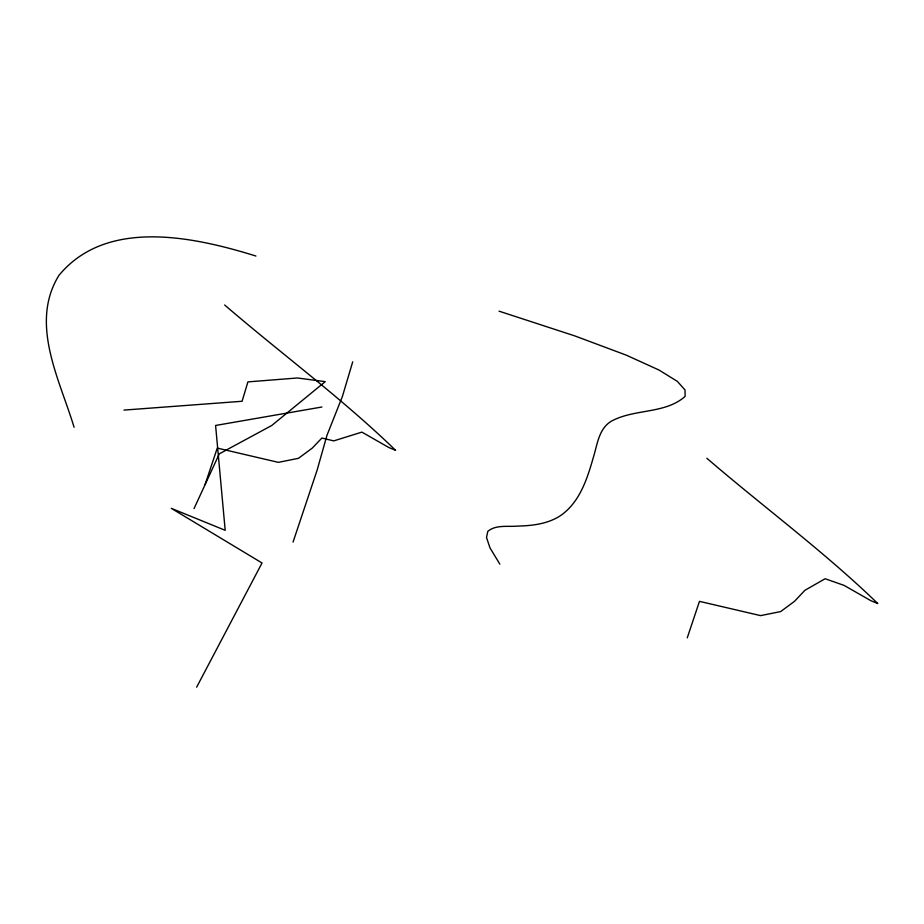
<?xml version="1.0" encoding="UTF-8"?>
<svg xmlns="http://www.w3.org/2000/svg" width="924" height="924" viewBox="0 0 924 924"><rect width="100%" height="100%" fill="white"/><g stroke="black" fill="none" stroke-linecap="round" stroke-linejoin="round"><path stroke-width="1.39" d="M352.725 361.804L342.411 396.442L326.957 435.377L317.105 470.189L293.047 542.088M205.059 484.58L217.267 448.094L278.39 462.358L298.452 458.316L312.3 448.082L321.899 438.022L333.726 440.898L361.896 432.12L388.796 447.493L395.611 450.323C341.88 398.279 281.3 353.73 224.648 304.989M687.26 637.849L699.468 601.362L760.591 615.627L780.641 611.584L794.49 601.339L804.919 590.297L825.132 578.736L844.086 585.389L870.997 600.762L877.8 603.58C824.081 551.547 763.49 506.999 706.837 458.258M194.028 508.616L219.3 453.846L271.772 425.479L325.236 381.658L297.424 377.985L247.921 381.889L242.088 401.27L123.978 410.094M196.65 687.167L262.035 562.982L171.252 508.316L225.19 530.318L215.592 425.467L321.91 407.01M255.925 256.04C194.225 236.867 106.468 217.579 58.87 275.479C29.279 323.643 59.621 379.314 74.082 427.258M499.052 311.169L574.578 335.828L626.183 355.116L658.974 370.016L677.35 381.381L685.042 389.974L685.111 396.408C664.968 414.229 634.338 408.581 611.341 421.205C598.544 428.771 597.308 445.068 593.196 457.888C587.029 479.568 579.267 503.418 559.39 516.366C546.869 524.07 531.878 525.756 517.475 526.102C507.599 527.003 495.969 524.497 487.791 531.369L486.509 537.514L490.009 547.909L499.872 564.16"/></g></svg>
